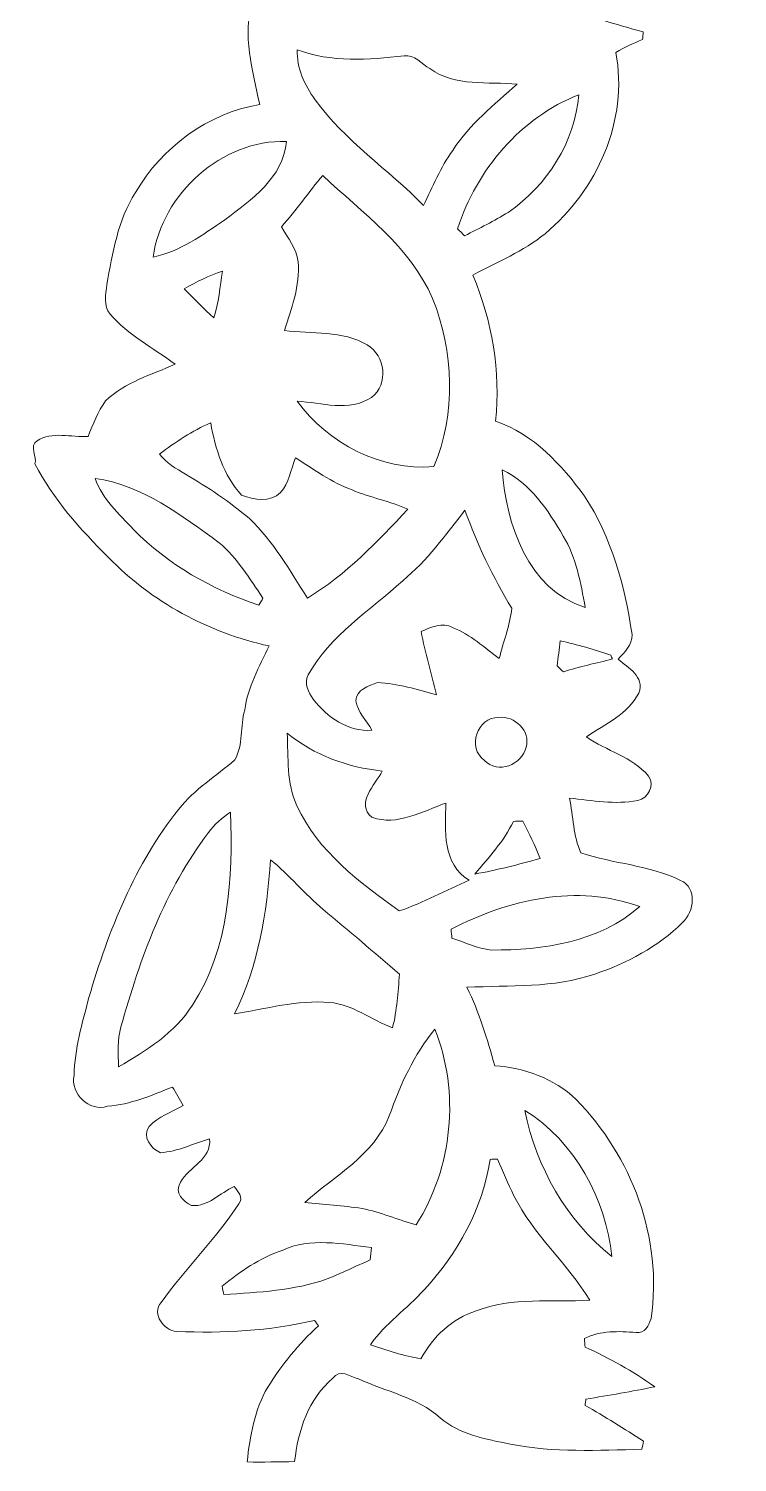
# Model space of a CAD drawing. Header units: centimetres. Extents: x -13.4 to 13.3, y -16.5 to 16.5.
# Drawn here: x -13.37 to -5.3, y -16.49 to -0.16 of the extents above; entities that cross this region are included whole.
import ezdxf

# ---------------------------------------------------------------- set-up
doc = ezdxf.new("R2010")
doc.units = ezdxf.units.CM
doc.header["$MEASUREMENT"] = 0
doc.layers.add('Layer 1', color=7, linetype='Continuous')

msp = doc.modelspace()

# ---------------------------------------------------------------- linework, layer by layer
at = {"layer": 'Layer 1', "color": 251, "lineweight": 9}
for points, knots in [([(-10.89996, 15.94671), (-10.72463, 15.99716), (-10.54118, 15.98657), (-10.36232, 15.96541), (-10.36232, 15.96541), (-10.30941, 15.34346), (-9.83175, 14.87321), (-9.35973, 14.51831), (-9.35973, 14.51831), (-9.2158, 14.56841), (-9.1015, 14.67777), (-8.97132, 14.75432), (-8.97132, 14.75432), (-8.50671, 15.07958), (-7.93804, 15.18224), (-7.40534, 15.34522), (-7.40534, 15.34522), (-6.94426, 15.47928), (-6.45813, 15.49621), (-5.98188, 15.45917), (-5.98188, 15.45917), (-5.78362, 15.41437), (-5.51692, 15.39496), (-5.40015, 15.19811), (-5.40015, 15.19811), (-5.29573, 14.96352), (-5.51198, 14.79489), (-5.65697, 14.65201), (-5.65697, 14.65201), (-6.2567, 14.05935), (-7.12841, 13.82016), (-7.95426, 13.84945), (-7.95426, 13.84945), (-8.20826, 13.84945), (-8.45909, 13.89919), (-8.71309, 13.89601), (-8.71309, 13.89601), (-8.524, 13.59862), (-8.29646, 13.31534), (-8.18921, 12.97456), (-8.18921, 12.97456), (-8.03046, 12.43551), (-7.97966, 11.85837), (-8.12324, 11.30945), (-8.12324, 11.30945), (-7.88724, 11.16833), (-7.63747, 11.02687), (-7.46743, 10.80462), (-7.46743, 10.80462), (-7.2092, 10.46136), (-6.96084, 10.0599), (-6.99753, 9.61152), (-6.99753, 9.61152), (-6.98801, 9.24992), (-7.16581, 8.93454), (-7.3362, 8.6315), (-7.3362, 8.6315), (-7.04868, 8.62975), (-6.75235, 8.69077), (-6.47013, 8.62445), (-6.47013, 8.62445), (-6.27822, 8.58458), (-6.19249, 8.31153), (-6.35583, 8.18982), (-6.35583, 8.18982), (-6.74388, 7.92206), (-7.24836, 8.01167), (-7.68827, 7.91854), (-7.68827, 7.91854), (-7.33126, 7.73297), (-7.00811, 7.49273), (-6.71813, 7.21474), (-6.71813, 7.21474), (-6.57737, 7.07081), (-6.26128, 7.15759), (-6.20307, 6.917), (-6.20307, 6.917), (-6.238, 6.51095), (-6.29621, 6.07245), (-6.54915, 5.73555), (-6.54915, 5.73555), (-6.93156, 5.2092), (-7.51082, 4.80174), (-8.16981, 4.73507), (-8.16981, 4.73507), (-8.11619, 4.46378), (-8.07033, 4.19073), (-8.03681, 3.91557), (-8.03681, 3.91557), (-7.47978, 3.67215), (-6.97001, 3.29221), (-6.65745, 2.76269), (-6.65745, 2.76269), (-6.42815, 2.36405), (-6.22318, 1.92696), (-6.19637, 1.46059), (-6.19637, 1.46059), (-6.15862, 1.28808), (-6.23941, 1.1318), (-6.32196, 0.98927), (-6.32196, 0.98927), (-6.60348, 1.13109), (-6.89311, 1.25597), (-7.17674, 1.39356), (-7.17674, 1.39356), (-7.2861, 1.19988), (-7.39793, 1.00727), (-7.49777, 0.8083), (-7.49777, 0.8083), (-7.14711, 0.78784), (-6.79609, 0.79736), (-6.44755, 0.84076), (-6.44755, 0.84076), (-6.70437, 0.55254), (-7.03598, 0.34722), (-7.31044, 0.07734), (-7.31044, 0.07734), (-6.99753, -0.01896), (-6.68285, -0.11033), (-6.36782, -0.20029), (-6.36782, -0.20029), (-6.36959, -0.22146), (-6.37311, -0.26415), (-6.37452, -0.28531), (-6.37452, -0.28531), (-6.4793, -0.32941), (-6.58302, -0.37562), (-6.68074, -0.43383), (-6.68074, -0.43383), (-6.53257, -1.20747), (-6.89558, -2.00405), (-7.48613, -2.49864), (-7.48613, -2.49864), (-7.73448, -2.69796), (-8.03011, -2.82108), (-8.30881, -2.96889), (-8.30881, -2.96889), (-8.08938, -3.49171), (-7.99307, -4.06744), (-8.04951, -4.63294), (-8.04951, -4.63294), (-7.61771, -4.78182), (-7.2981, -5.12719), (-7.03775, -5.48737), (-7.03775, -5.48737), (-6.7273, -5.95657), (-6.5749, -6.51255), (-6.49588, -7.06429), (-6.49588, -7.06429), (-6.492, -7.18106), (-6.58161, -7.26537), (-6.65428, -7.34475), (-6.65428, -7.34475), (-6.54068, -7.44494), (-6.34771, -7.53983), (-6.41897, -7.72892), (-6.41897, -7.72892), (-6.54033, -7.96881), (-6.80174, -8.08311), (-7.01517, -8.2274), (-7.01517, -8.2274), (-6.78763, -8.39038), (-6.49271, -8.45353), (-6.3082, -8.67472), (-6.3082, -8.67472), (-6.23059, -8.78126), (-6.31173, -8.92696), (-6.43132, -8.95236), (-6.43132, -8.95236), (-6.6885, -9.0028), (-6.95167, -8.95236), (-7.20849, -8.92625), (-7.20849, -8.92625), (-7.16404, -9.13192), (-7.16757, -9.3584), (-7.07726, -9.5482), (-7.07726, -9.5482), (-6.71143, -9.67626), (-6.29832, -9.68649), (-5.94378, -9.86252), (-5.94378, -9.86252), (-5.7494, -9.94472), (-5.78609, -10.22059), (-5.9205, -10.34371), (-5.9205, -10.34371), (-6.19778, -10.61888), (-6.55303, -10.8062), (-6.92133, -10.92932), (-6.92133, -10.92932), (-7.38876, -11.09372), (-7.88971, -11.05456), (-8.37654, -11.08066), (-8.37654, -11.08066), (-8.23754, -11.365), (-8.14406, -11.66804), (-8.0608, -11.97319), (-8.0608, -11.97319), (-7.71967, -11.99824), (-7.38523, -12.11748), (-7.13406, -12.35666), (-7.13406, -12.35666), (-6.49764, -13.00507), (-6.14275, -13.94204), (-6.27892, -14.8508), (-6.27892, -14.8508), (-6.29974, -14.92912), (-6.35371, -15.02648), (-6.44931, -15.01202), (-6.44931, -15.01202), (-6.64828, -14.99579), (-6.85324, -14.98944), (-7.03775, -15.0794), (-7.03775, -15.0794), (-7.03598, -15.10409), (-7.03246, -15.15348), (-7.03104, -15.17818), (-7.03104, -15.17818), (-6.7527, -15.30341), (-6.48636, -15.45405), (-6.23694, -15.63009), (-6.23694, -15.63009), (-6.49694, -15.68477), (-6.75905, -15.7271), (-7.02117, -15.77049), (-7.02117, -15.77049), (-7.02328, -15.78848), (-7.02822, -15.82447), (-7.03069, -15.84246), (-7.03069, -15.84246), (-6.80386, -15.96946), (-6.58478, -16.11022), (-6.36571, -16.24956), (-6.36571, -16.24956), (-6.36994, -16.27285), (-6.37841, -16.31871), (-6.38299, -16.34164), (-6.38299, -16.34164), (-6.88252, -16.35258), (-7.3877, -16.38256), (-7.88124, -16.28343), (-7.88124, -16.28343), (-8.15993, -16.22769), (-8.45909, -16.17513), (-8.68099, -15.98216), (-8.68099, -15.98216), (-8.94486, -15.74968), (-9.30293, -15.68371), (-9.61408, -15.53978), (-9.61408, -15.53978), (-9.70757, -15.51226), (-9.82787, -15.42195), (-9.90336, -15.53307), (-9.90336, -15.53307), (-10.18523, -15.76379), (-10.302, -16.13279), (-10.3401, -16.4824), (-10.3401, -16.4824), (-10.52072, -16.48451), (-10.70134, -16.49051), (-10.88197, -16.48593), (-10.88197, -16.48593), (-10.84739, -16.19383), (-10.79906, -15.89291), (-10.64702, -15.63608), (-10.64702, -15.63608), (-10.48756, -15.3775), (-10.29177, -15.1422), (-10.06987, -14.93547), (-10.06987, -14.93547), (-10.08046, -14.9203), (-10.10162, -14.88961), (-10.11221, -14.87408), (-10.11221, -14.87408), (-10.62514, -14.99403), (-11.1589, -15.02401), (-11.68312, -14.99932), (-11.68312, -14.99932), (-11.83447, -14.98803), (-11.97064, -14.80176), (-11.86128, -14.66841), (-11.86128, -14.66841), (-11.58364, -14.28106), (-11.23686, -13.94593), (-10.9751, -13.54588), (-10.9751, -13.54588), (-10.92289, -13.47461), (-10.98321, -13.40406), (-11.02837, -13.35008), (-11.02837, -13.35008), (-11.19241, -13.42134), (-11.31871, -13.57904), (-11.51414, -13.56669), (-11.51414, -13.56669), (-11.60798, -13.52083), (-11.71452, -13.42205), (-11.64114, -13.30034), (-11.64114, -13.30034), (-11.54201, -13.1236), (-11.28766, -13.04034), (-11.30883, -12.80681), (-11.30883, -12.80681), (-11.49509, -12.86008), (-11.67148, -12.94933), (-11.86727, -12.9652), (-11.86727, -12.9652), (-11.97805, -12.9197), (-12.08353, -12.77788), (-11.9971, -12.66393), (-11.9971, -12.66393), (-11.89409, -12.55034), (-11.74098, -12.50306), (-11.61186, -12.42686), (-11.61186, -12.42686), (-11.65102, -12.35596), (-11.69124, -12.28611), (-11.73146, -12.21626), (-11.73146, -12.21626), (-11.97029, -12.31186), (-12.21229, -12.41522), (-12.47123, -12.43533), (-12.47123, -12.43533), (-12.68007, -12.50165), (-12.90021, -12.29457), (-12.85223, -12.08326), (-12.85223, -12.08326), (-12.8487, -11.78093), (-12.7598, -11.48848), (-12.68466, -11.19849), (-12.68466, -11.19849), (-12.46065, -10.43543), (-12.16079, -9.67626), (-11.65843, -9.05008), (-11.65843, -9.05008), (-11.48239, -8.82324), (-11.23298, -8.67472), (-11.02061, -8.48845), (-11.02061, -8.48845), (-10.92289, -8.31877), (-10.96452, -8.10604), (-10.90842, -7.92224), (-10.90842, -7.92224), (-10.87491, -7.66013), (-10.74297, -7.42694), (-10.63114, -7.1927), (-10.63114, -7.1927), (-11.32188, -7.04524), (-11.96852, -6.69035), (-12.46206, -6.18517), (-12.46206, -6.18517), (-12.78062, -5.86379), (-13.09282, -5.52336), (-13.29885, -5.11766), (-13.29885, -5.11766), (-13.27133, -5.04746), (-13.37081, -4.90917), (-13.27451, -4.85802), (-13.27451, -4.85802), (-13.10658, -4.74478), (-12.88222, -4.81921), (-12.69419, -4.80581), (-12.69419, -4.80581), (-12.63386, -4.66822), (-12.58341, -4.525), (-12.49628, -4.40223), (-12.49628, -4.40223), (-12.27403, -4.19021), (-11.97664, -4.10625), (-11.70288, -3.98524), (-11.70288, -3.98524), (-11.95053, -3.79686), (-12.23769, -3.65258), (-12.44336, -3.4141), (-12.44336, -3.4141), (-12.51956, -3.31955), (-12.49134, -3.18973), (-12.48111, -3.0779), (-12.48111, -3.0779), (-12.41126, -2.71913), (-12.35799, -2.3413), (-12.15302, -2.02909), (-12.15302, -2.02909), (-11.85281, -1.51227), (-11.3307, -1.12633), (-10.73839, -1.02615), (-10.73839, -1.02615), (-10.82129, -0.63809), (-10.94053, -0.23345), (-10.81847, 0.1606), (-10.81847, 0.1606), (-10.74403, 0.50385), (-10.5246, 0.78114), (-10.34116, 1.07112), (-10.34116, 1.07112), (-10.71863, 1.01926), (-11.09646, 0.94341), (-11.47816, 0.94165), (-11.47816, 0.94165), (-11.63903, 0.9413), (-11.79848, 1.12827), (-11.68277, 1.27467), (-11.68277, 1.27467), (-11.18394, 1.96435), (-10.42441, 2.41591), (-9.6543, 2.74787), (-9.6543, 2.74787), (-9.71392, 2.85512), (-9.78624, 2.95425), (-9.87161, 3.04174), (-9.87161, 3.04174), (-10.07799, 2.86217), (-10.27836, 2.67026), (-10.51684, 2.53303), (-10.51684, 2.53303), (-10.59163, 2.77574), (-10.68759, 3.01175), (-10.81, 3.23471), (-10.81, 3.23471), (-11.00544, 3.13699), (-11.1977, 3.0308), (-11.40478, 2.95919), (-11.40478, 2.95919), (-11.44535, 3.18144), (-11.48204, 3.40439), (-11.52367, 3.62629), (-11.52367, 3.62629), (-11.7625, 3.56984), (-11.99075, 3.47424), (-12.23275, 3.42944), (-12.23275, 3.42944), (-12.0359, 4.07961), (-11.7117, 4.75553), (-11.09857, 5.10302), (-11.09857, 5.10302), (-10.89079, 5.22825), (-10.63643, 5.22014), (-10.4096, 5.29352), (-10.4096, 5.29352), (-10.42724, 5.65935), (-10.46322, 6.02976), (-10.58599, 6.37725), (-10.58599, 6.37725), (-10.75814, 6.93605), (-11.05165, 7.49379), (-10.95817, 8.09669), (-10.95817, 8.09669), (-10.92465, 8.46887), (-10.75638, 8.80295), (-10.59163, 9.13069), (-10.59163, 9.13069), (-10.95852, 9.24815), (-11.32823, 9.39139), (-11.62315, 9.64716), (-11.62315, 9.64716), (-11.99216, 9.9643), (-12.36363, 10.33048), (-12.49734, 10.81415), (-12.49734, 10.81415), (-12.56084, 10.94467), (-12.48816, 11.07167), (-12.44548, 11.19197), (-12.44548, 11.19197), (-11.9911, 11.15563), (-11.60234, 10.8974), (-11.17865, 10.75735), (-11.17865, 10.75735), (-11.29295, 11.30803), (-11.32576, 11.87318), (-11.30389, 12.43445), (-11.30389, 12.43445), (-11.28061, 12.80028), (-11.18924, 13.17176), (-10.96557, 13.46845), (-10.96557, 13.46845), (-10.84598, 13.61555), (-10.86433, 13.81487), (-10.81212, 13.98809), (-10.81212, 13.98809), (-10.75849, 14.28901), (-10.58528, 14.54336), (-10.423, 14.79454), (-10.423, 14.79454), (-10.54542, 14.97939), (-10.6897, 15.15613), (-10.76308, 15.36851), (-10.76308, 15.36851), (-10.81988, 15.55865), (-10.86433, 15.75198), (-10.89996, 15.94671), (-10.89996, 15.94671), (-10.89996, 15.94671), (-10.89996, 15.94671), (-10.89996, 15.94671)], [0, 0, 0, 0, 0.00806452, 0.00806452, 0.00806452, 0.00806452, 0.01612903, 0.01612903, 0.01612903, 0.01612903, 0.02419355, 0.02419355, 0.02419355, 0.02419355, 0.03225806, 0.03225806, 0.03225806, 0.03225806, 0.04032258, 0.04032258, 0.04032258, 0.04032258, 0.0483871, 0.0483871, 0.0483871, 0.0483871, 0.05645161, 0.05645161, 0.05645161, 0.05645161, 0.06451613, 0.06451613, 0.06451613, 0.06451613, 0.07258065, 0.07258065, 0.07258065, 0.07258065, 0.08064516, 0.08064516, 0.08064516, 0.08064516, 0.08870968, 0.08870968, 0.08870968, 0.08870968, 0.09677419, 0.09677419, 0.09677419, 0.09677419, 0.10483871, 0.10483871, 0.10483871, 0.10483871, 0.11290323, 0.11290323, 0.11290323, 0.11290323, 0.12096774, 0.12096774, 0.12096774, 0.12096774, 0.12903226, 0.12903226, 0.12903226, 0.12903226, 0.13709677, 0.13709677, 0.13709677, 0.13709677, 0.14516129, 0.14516129, 0.14516129, 0.14516129, 0.15322581, 0.15322581, 0.15322581, 0.15322581, 0.16129032, 0.16129032, 0.16129032, 0.16129032, 0.16935484, 0.16935484, 0.16935484, 0.16935484, 0.17741935, 0.17741935, 0.17741935, 0.17741935, 0.18548387, 0.18548387, 0.18548387, 0.18548387, 0.19354839, 0.19354839, 0.19354839, 0.19354839, 0.2016129, 0.2016129, 0.2016129, 0.2016129, 0.20967742, 0.20967742, 0.20967742, 0.20967742, 0.21774194, 0.21774194, 0.21774194, 0.21774194, 0.22580645, 0.22580645, 0.22580645, 0.22580645, 0.23387097, 0.23387097, 0.23387097, 0.23387097, 0.24193548, 0.24193548, 0.24193548, 0.24193548, 0.25, 0.25, 0.25, 0.25, 0.25806452, 0.25806452, 0.25806452, 0.25806452, 0.26612903, 0.26612903, 0.26612903, 0.26612903, 0.27419355, 0.27419355, 0.27419355, 0.27419355, 0.28225806, 0.28225806, 0.28225806, 0.28225806, 0.29032258, 0.29032258, 0.29032258, 0.29032258, 0.2983871, 0.2983871, 0.2983871, 0.2983871, 0.30645161, 0.30645161, 0.30645161, 0.30645161, 0.31451613, 0.31451613, 0.31451613, 0.31451613, 0.32258065, 0.32258065, 0.32258065, 0.32258065, 0.33064516, 0.33064516, 0.33064516, 0.33064516, 0.33870968, 0.33870968, 0.33870968, 0.33870968, 0.34677419, 0.34677419, 0.34677419, 0.34677419, 0.35483871, 0.35483871, 0.35483871, 0.35483871, 0.36290323, 0.36290323, 0.36290323, 0.36290323, 0.37096774, 0.37096774, 0.37096774, 0.37096774, 0.37903226, 0.37903226, 0.37903226, 0.37903226, 0.38709677, 0.38709677, 0.38709677, 0.38709677, 0.39516129, 0.39516129, 0.39516129, 0.39516129, 0.40322581, 0.40322581, 0.40322581, 0.40322581, 0.41129032, 0.41129032, 0.41129032, 0.41129032, 0.41935484, 0.41935484, 0.41935484, 0.41935484, 0.42741935, 0.42741935, 0.42741935, 0.42741935, 0.43548387, 0.43548387, 0.43548387, 0.43548387, 0.44354839, 0.44354839, 0.44354839, 0.44354839, 0.4516129, 0.4516129, 0.4516129, 0.4516129, 0.45967742, 0.45967742, 0.45967742, 0.45967742, 0.46774194, 0.46774194, 0.46774194, 0.46774194, 0.47580645, 0.47580645, 0.47580645, 0.47580645, 0.48387097, 0.48387097, 0.48387097, 0.48387097, 0.49193548, 0.49193548, 0.49193548, 0.49193548, 0.5, 0.5, 0.5, 0.5, 0.50806452, 0.50806452, 0.50806452, 0.50806452, 0.51612903, 0.51612903, 0.51612903, 0.51612903, 0.52419355, 0.52419355, 0.52419355, 0.52419355, 0.53225806, 0.53225806, 0.53225806, 0.53225806, 0.54032258, 0.54032258, 0.54032258, 0.54032258, 0.5483871, 0.5483871, 0.5483871, 0.5483871, 0.55645161, 0.55645161, 0.55645161, 0.55645161, 0.56451613, 0.56451613, 0.56451613, 0.56451613, 0.57258065, 0.57258065, 0.57258065, 0.57258065, 0.58064516, 0.58064516, 0.58064516, 0.58064516, 0.58870968, 0.58870968, 0.58870968, 0.58870968, 0.59677419, 0.59677419, 0.59677419, 0.59677419, 0.60483871, 0.60483871, 0.60483871, 0.60483871, 0.61290323, 0.61290323, 0.61290323, 0.61290323, 0.62096774, 0.62096774, 0.62096774, 0.62096774, 0.62903226, 0.62903226, 0.62903226, 0.62903226, 0.63709677, 0.63709677, 0.63709677, 0.63709677, 0.64516129, 0.64516129, 0.64516129, 0.64516129, 0.65322581, 0.65322581, 0.65322581, 0.65322581, 0.66129032, 0.66129032, 0.66129032, 0.66129032, 0.66935484, 0.66935484, 0.66935484, 0.66935484, 0.67741935, 0.67741935, 0.67741935, 0.67741935, 0.68548387, 0.68548387, 0.68548387, 0.68548387, 0.69354839, 0.69354839, 0.69354839, 0.69354839, 0.7016129, 0.7016129, 0.7016129, 0.7016129, 0.70967742, 0.70967742, 0.70967742, 0.70967742, 0.71774194, 0.71774194, 0.71774194, 0.71774194, 0.72580645, 0.72580645, 0.72580645, 0.72580645, 0.73387097, 0.73387097, 0.73387097, 0.73387097, 0.74193548, 0.74193548, 0.74193548, 0.74193548, 0.75, 0.75, 0.75, 0.75, 0.75806452, 0.75806452, 0.75806452, 0.75806452, 0.76612903, 0.76612903, 0.76612903, 0.76612903, 0.77419355, 0.77419355, 0.77419355, 0.77419355, 0.78225806, 0.78225806, 0.78225806, 0.78225806, 0.79032258, 0.79032258, 0.79032258, 0.79032258, 0.7983871, 0.7983871, 0.7983871, 0.7983871, 0.80645161, 0.80645161, 0.80645161, 0.80645161, 0.81451613, 0.81451613, 0.81451613, 0.81451613, 0.82258065, 0.82258065, 0.82258065, 0.82258065, 0.83064516, 0.83064516, 0.83064516, 0.83064516, 0.83870968, 0.83870968, 0.83870968, 0.83870968, 0.84677419, 0.84677419, 0.84677419, 0.84677419, 0.85483871, 0.85483871, 0.85483871, 0.85483871, 0.86290323, 0.86290323, 0.86290323, 0.86290323, 0.87096774, 0.87096774, 0.87096774, 0.87096774, 0.87903226, 0.87903226, 0.87903226, 0.87903226, 0.88709677, 0.88709677, 0.88709677, 0.88709677, 0.89516129, 0.89516129, 0.89516129, 0.89516129, 0.90322581, 0.90322581, 0.90322581, 0.90322581, 0.91129032, 0.91129032, 0.91129032, 0.91129032, 0.91935484, 0.91935484, 0.91935484, 0.91935484, 0.92741935, 0.92741935, 0.92741935, 0.92741935, 0.93548387, 0.93548387, 0.93548387, 0.93548387, 0.94354839, 0.94354839, 0.94354839, 0.94354839, 0.9516129, 0.9516129, 0.9516129, 0.9516129, 0.95967742, 0.95967742, 0.95967742, 0.95967742, 0.96774194, 0.96774194, 0.96774194, 0.96774194, 0.97580645, 0.97580645, 0.97580645, 0.97580645, 0.98387097, 0.98387097, 0.98387097, 0.98387097, 1, 1, 1, 1]), ([(-10.31047, -0.40279), (-10.31823, -0.61128), (-10.22651, -0.80495), (-10.10727, -0.97146), (-10.10727, -0.97146), (-9.76789, -1.44278), (-9.27118, -1.76345), (-8.87078, -2.17761), (-8.87078, -2.17761), (-8.76883, -1.96348), (-8.67675, -1.74334), (-8.53882, -1.54861), (-8.53882, -1.54861), (-8.34479, -1.25192), (-8.06751, -1.02544), (-7.80327, -0.79472), (-7.80327, -0.79472), (-8.13418, -0.76333), (-8.51483, -0.82824), (-8.79811, -0.61622), (-8.79811, -0.61622), (-8.89442, -0.56859), (-8.97556, -0.45182), (-9.09374, -0.47193), (-9.09374, -0.47193), (-9.49872, -0.51815), (-9.92241, -0.54848), (-10.31047, -0.40279), (-10.31047, -0.40279), (-10.31047, -0.40279), (-10.31047, -0.40279), (-10.31047, -0.40279)], [0, 0, 0, 0, 0.11111111, 0.11111111, 0.11111111, 0.11111111, 0.22222222, 0.22222222, 0.22222222, 0.22222222, 0.33333333, 0.33333333, 0.33333333, 0.33333333, 0.44444444, 0.44444444, 0.44444444, 0.44444444, 0.55555556, 0.55555556, 0.55555556, 0.55555556, 0.66666667, 0.66666667, 0.66666667, 0.66666667, 0.77777778, 0.77777778, 0.77777778, 0.77777778, 1, 1, 1, 1]), ([(-8.48449, -2.44149), (-8.45768, -2.4676), (-8.43051, -2.49441), (-8.40335, -2.52157), (-8.40335, -2.52157), (-8.23578, -2.43585), (-8.06609, -2.35365), (-7.90558, -2.25487), (-7.90558, -2.25487), (-7.46355, -1.9476), (-7.14711, -1.45689), (-7.1016, -0.91467), (-7.1016, -0.91467), (-7.768, -1.17678), (-8.264, -1.76874), (-8.48449, -2.44149), (-8.48449, -2.44149), (-8.48449, -2.44149), (-8.48449, -2.44149), (-8.48449, -2.44149)], [0, 0, 0, 0, 0.16666667, 0.16666667, 0.16666667, 0.16666667, 0.33333333, 0.33333333, 0.33333333, 0.33333333, 0.5, 0.5, 0.5, 0.5, 0.66666667, 0.66666667, 0.66666667, 0.66666667, 1, 1, 1, 1]), ([(-11.95371, -2.76358), (-11.6482, -2.70396), (-11.38961, -2.50993), (-11.13526, -2.34165), (-11.13526, -2.34165), (-10.83258, -2.11023), (-10.47098, -1.86293), (-10.43253, -1.44701), (-10.43253, -1.44701), (-11.17019, -1.42196), (-11.85069, -2.04603), (-11.95371, -2.76358), (-11.95371, -2.76358), (-11.95371, -2.76358), (-11.95371, -2.76358), (-11.95371, -2.76358)], [0, 0, 0, 0, 0.2, 0.2, 0.2, 0.2, 0.4, 0.4, 0.4, 0.4, 0.6, 0.6, 0.6, 0.6, 1, 1, 1, 1]), ([(-10.49003, -2.41785), (-10.41877, -2.54626), (-10.31787, -2.66727), (-10.29882, -2.8179), (-10.29882, -2.8179), (-10.28154, -3.08813), (-10.37079, -3.34813), (-10.45687, -3.60001), (-10.45687, -3.60001), (-10.1429, -3.63882), (-9.79471, -3.59754), (-9.51248, -3.76511), (-9.51248, -3.76511), (-9.3047, -3.88823), (-9.26624, -4.20785), (-9.4638, -4.36307), (-9.4638, -4.36307), (-9.71815, -4.53276), (-10.03283, -4.42198), (-10.31294, -4.4047), (-10.31294, -4.4047), (-9.95839, -4.88659), (-9.36149, -5.1988), (-8.75472, -5.15082), (-8.75472, -5.15082), (-8.4986, -4.54757), (-8.52823, -3.83814), (-8.76777, -3.23453), (-8.76777, -3.23453), (-9.02777, -2.64469), (-9.56505, -2.26157), (-10.01978, -1.83365), (-10.01978, -1.83365), (-10.18241, -2.0238), (-10.32034, -2.23335), (-10.49003, -2.41785), (-10.49003, -2.41785), (-10.49003, -2.41785), (-10.49003, -2.41785), (-10.49003, -2.41785)], [0, 0, 0, 0, 0.09090909, 0.09090909, 0.09090909, 0.09090909, 0.18181818, 0.18181818, 0.18181818, 0.18181818, 0.27272727, 0.27272727, 0.27272727, 0.27272727, 0.36363636, 0.36363636, 0.36363636, 0.36363636, 0.45454545, 0.45454545, 0.45454545, 0.45454545, 0.54545455, 0.54545455, 0.54545455, 0.54545455, 0.63636364, 0.63636364, 0.63636364, 0.63636364, 0.72727273, 0.72727273, 0.72727273, 0.72727273, 0.81818182, 0.81818182, 0.81818182, 0.81818182, 1, 1, 1, 1]), ([(-11.59916, -3.12411), (-11.48769, -3.2363), (-11.3755, -3.34813), (-11.26085, -3.45714), (-11.26085, -3.45714), (-11.20723, -3.28392), (-11.18747, -3.1033), (-11.16348, -2.9248), (-11.16348, -2.9248), (-11.31588, -2.97454), (-11.45946, -3.04615), (-11.59916, -3.12411), (-11.59916, -3.12411), (-11.59916, -3.12411), (-11.59916, -3.12411), (-11.59916, -3.12411)], [0, 0, 0, 0, 0.2, 0.2, 0.2, 0.2, 0.4, 0.4, 0.4, 0.4, 0.6, 0.6, 0.6, 0.6, 1, 1, 1, 1]), ([(-11.87997, -5.00724), (-11.80413, -5.1099), (-11.68983, -5.17199), (-11.58294, -5.23725), (-11.58294, -5.23725), (-11.32823, -5.38683), (-11.08093, -5.55123), (-10.85516, -5.74243), (-10.85516, -5.74243), (-10.58105, -6.00102), (-10.39584, -6.33369), (-10.1937, -6.64766), (-10.1937, -6.64766), (-9.75378, -6.38449), (-9.39924, -6.00349), (-9.04893, -5.63519), (-9.04893, -5.63519), (-9.25354, -5.54311), (-9.47756, -5.50501), (-9.68358, -5.41611), (-9.68358, -5.41611), (-9.91924, -5.33215), (-10.12138, -5.18151), (-10.33128, -5.04993), (-10.33128, -5.04993), (-10.38455, -5.18222), (-10.39937, -5.33779), (-10.50132, -5.44469), (-10.50132, -5.44469), (-10.61774, -5.56146), (-10.8033, -5.52971), (-10.9437, -5.47679), (-10.9437, -5.47679), (-11.15149, -5.2496), (-11.24462, -4.94833), (-11.29683, -4.65164), (-11.29683, -4.65164), (-11.50638, -4.74231), (-11.69759, -4.87107), (-11.87997, -5.00724), (-11.87997, -5.00724), (-11.87997, -5.00724), (-11.87997, -5.00724), (-11.87997, -5.00724)], [0, 0, 0, 0, 0.08333333, 0.08333333, 0.08333333, 0.08333333, 0.16666667, 0.16666667, 0.16666667, 0.16666667, 0.25, 0.25, 0.25, 0.25, 0.33333333, 0.33333333, 0.33333333, 0.33333333, 0.41666667, 0.41666667, 0.41666667, 0.41666667, 0.5, 0.5, 0.5, 0.5, 0.58333333, 0.58333333, 0.58333333, 0.58333333, 0.66666667, 0.66666667, 0.66666667, 0.66666667, 0.75, 0.75, 0.75, 0.75, 0.83333333, 0.83333333, 0.83333333, 0.83333333, 1, 1, 1, 1]), ([(-7.97367, -5.18857), (-7.93133, -5.80593), (-7.68439, -6.55064), (-7.02928, -6.75384), (-7.02928, -6.75384), (-7.08008, -6.4755), (-7.13053, -6.18728), (-7.27869, -5.9414), (-7.27869, -5.9414), (-7.45297, -5.64824), (-7.6544, -5.33815), (-7.97367, -5.18857), (-7.97367, -5.18857), (-7.97367, -5.18857), (-7.97367, -5.18857), (-7.97367, -5.18857)], [0, 0, 0, 0, 0.2, 0.2, 0.2, 0.2, 0.4, 0.4, 0.4, 0.4, 0.6, 0.6, 0.6, 0.6, 1, 1, 1, 1]), ([(-12.61234, -5.28488), (-12.53438, -5.51701), (-12.3407, -5.69057), (-12.17737, -5.86485), (-12.17737, -5.86485), (-11.78331, -6.26948), (-11.28096, -6.54994), (-10.74862, -6.72845), (-10.74862, -6.72845), (-10.73662, -6.70869), (-10.71263, -6.66883), (-10.70064, -6.64872), (-10.70064, -6.64872), (-10.85022, -6.42647), (-10.99415, -6.19222), (-11.20052, -6.01689), (-11.20052, -6.01689), (-11.62492, -5.7068), (-12.07824, -5.36143), (-12.61234, -5.28488), (-12.61234, -5.28488), (-12.61234, -5.28488), (-12.61234, -5.28488), (-12.61234, -5.28488)], [0, 0, 0, 0, 0.14285714, 0.14285714, 0.14285714, 0.14285714, 0.28571429, 0.28571429, 0.28571429, 0.28571429, 0.42857143, 0.42857143, 0.42857143, 0.42857143, 0.57142857, 0.57142857, 0.57142857, 0.57142857, 0.71428571, 0.71428571, 0.71428571, 0.71428571, 1, 1, 1, 1]), ([(-9.10891, -6.4494), (-9.48109, -6.79124), (-9.93441, -7.07099), (-10.18664, -7.52361), (-10.18664, -7.52361), (-10.23532, -7.61427), (-10.18311, -7.72434), (-10.12773, -7.79877), (-10.12773, -7.79877), (-9.97215, -8.00444), (-9.72732, -8.17448), (-9.45921, -8.15261), (-9.45921, -8.15261), (-9.52271, -8.0429), (-9.62184, -7.94623), (-9.64266, -7.81747), (-9.64266, -7.81747), (-9.63454, -7.69223), (-9.49731, -7.6439), (-9.39642, -7.61039), (-9.39642, -7.61039), (-9.165, -7.6185), (-8.94381, -7.69012), (-8.72261, -7.75044), (-8.72261, -7.75044), (-8.78047, -7.50914), (-8.85561, -7.27172), (-8.89759, -7.02725), (-8.89759, -7.02725), (-8.78294, -6.97962), (-8.66052, -6.91789), (-8.53458, -6.98491), (-8.53458, -6.98491), (-8.33667, -7.06394), (-8.17828, -7.21246), (-8.00789, -7.33699), (-8.00789, -7.33699), (-7.96414, -7.14543), (-7.88371, -6.96022), (-7.86713, -6.76372), (-7.86713, -6.76372), (-8.07915, -6.40883), (-8.26189, -6.03735), (-8.39912, -5.64648), (-8.39912, -5.64648), (-8.62137, -5.92588), (-8.82845, -6.22327), (-9.10891, -6.4494), (-9.10891, -6.4494), (-9.10891, -6.4494), (-9.10891, -6.4494), (-9.10891, -6.4494)], [0, 0, 0, 0, 0.07142857, 0.07142857, 0.07142857, 0.07142857, 0.14285714, 0.14285714, 0.14285714, 0.14285714, 0.21428571, 0.21428571, 0.21428571, 0.21428571, 0.28571429, 0.28571429, 0.28571429, 0.28571429, 0.35714286, 0.35714286, 0.35714286, 0.35714286, 0.42857143, 0.42857143, 0.42857143, 0.42857143, 0.5, 0.5, 0.5, 0.5, 0.57142857, 0.57142857, 0.57142857, 0.57142857, 0.64285714, 0.64285714, 0.64285714, 0.64285714, 0.71428571, 0.71428571, 0.71428571, 0.71428571, 0.78571429, 0.78571429, 0.78571429, 0.78571429, 0.85714286, 0.85714286, 0.85714286, 0.85714286, 1, 1, 1, 1]), ([(-7.31397, -7.13485), (-7.32632, -7.22798), (-7.33655, -7.32535), (-7.3496, -7.42024), (-7.3496, -7.42024), (-7.32526, -7.44247), (-7.30092, -7.46505), (-7.27658, -7.48833), (-7.27658, -7.48833), (-7.0949, -7.42483), (-6.9044, -7.39378), (-6.71989, -7.33981), (-6.71989, -7.33981), (-6.72377, -7.32923), (-6.73189, -7.30841), (-6.73577, -7.29783), (-6.73577, -7.29783), (-6.92521, -7.23186), (-7.11818, -7.17788), (-7.31397, -7.13485), (-7.31397, -7.13485), (-7.31397, -7.13485), (-7.31397, -7.13485), (-7.31397, -7.13485)], [0, 0, 0, 0, 0.14285714, 0.14285714, 0.14285714, 0.14285714, 0.28571429, 0.28571429, 0.28571429, 0.28571429, 0.42857143, 0.42857143, 0.42857143, 0.42857143, 0.57142857, 0.57142857, 0.57142857, 0.57142857, 0.71428571, 0.71428571, 0.71428571, 0.71428571, 1, 1, 1, 1]), ([(-8.01388, -8.00691), (-8.26047, -8.00233), (-8.38218, -8.35404), (-8.17546, -8.49586), (-8.17546, -8.49586), (-8.02799, -8.6592), (-7.74683, -8.5456), (-7.70379, -8.34417), (-7.70379, -8.34417), (-7.64664, -8.16072), (-7.83502, -7.98539), (-8.01388, -8.00691), (-8.01388, -8.00691), (-8.01388, -8.00691), (-8.01388, -8.00691), (-8.01388, -8.00691)], [0, 0, 0, 0, 0.2, 0.2, 0.2, 0.2, 0.4, 0.4, 0.4, 0.4, 0.6, 0.6, 0.6, 0.6, 1, 1, 1, 1]), ([(-10.42582, -8.18577), (-10.40854, -8.46129), (-10.43676, -8.75621), (-10.31435, -9.01303), (-10.31435, -9.01303), (-10.07411, -9.53409), (-9.59997, -9.88475), (-9.14806, -10.21036), (-9.14806, -10.21036), (-8.8729, -10.1204), (-8.6196, -9.97259), (-8.35184, -9.86217), (-8.35184, -9.86217), (-8.65876, -9.67414), (-8.62666, -9.29279), (-8.61572, -8.98199), (-8.61572, -8.98199), (-8.88136, -9.07548), (-9.17241, -9.24763), (-9.45921, -9.14462), (-9.45921, -9.14462), (-9.65007, -8.9894), (-9.42535, -8.77456), (-9.34139, -8.61757), (-9.34139, -8.61757), (-9.7372, -8.57524), (-10.11609, -8.43871), (-10.42582, -8.18577), (-10.42582, -8.18577), (-10.42582, -8.18577), (-10.42582, -8.18577), (-10.42582, -8.18577)], [0, 0, 0, 0, 0.11111111, 0.11111111, 0.11111111, 0.11111111, 0.22222222, 0.22222222, 0.22222222, 0.22222222, 0.33333333, 0.33333333, 0.33333333, 0.33333333, 0.44444444, 0.44444444, 0.44444444, 0.44444444, 0.55555556, 0.55555556, 0.55555556, 0.55555556, 0.66666667, 0.66666667, 0.66666667, 0.66666667, 0.77777778, 0.77777778, 0.77777778, 0.77777778, 1, 1, 1, 1]), ([(-11.32012, -9.31854), (-11.82, -9.96765), (-12.10081, -10.75046), (-12.31918, -11.53151), (-12.31918, -11.53151), (-12.36399, -11.67898), (-12.35164, -11.83349), (-12.34529, -11.98589), (-12.34529, -11.98589), (-12.02955, -11.80033), (-11.705, -11.60207), (-11.50497, -11.28457), (-11.50497, -11.28457), (-11.08411, -10.64075), (-11.04213, -9.83042), (-11.07176, -9.08465), (-11.07176, -9.08465), (-11.16525, -9.15026), (-11.25415, -9.22435), (-11.32012, -9.31854), (-11.32012, -9.31854), (-11.32012, -9.31854), (-11.32012, -9.31854), (-11.32012, -9.31854)], [0, 0, 0, 0, 0.14285714, 0.14285714, 0.14285714, 0.14285714, 0.28571429, 0.28571429, 0.28571429, 0.28571429, 0.42857143, 0.42857143, 0.42857143, 0.42857143, 0.57142857, 0.57142857, 0.57142857, 0.57142857, 0.71428571, 0.71428571, 0.71428571, 0.71428571, 1, 1, 1, 1]), ([(-8.28658, -9.79056), (-8.03576, -9.74646), (-7.78916, -9.68119), (-7.54363, -9.61381), (-7.54363, -9.61381), (-7.59831, -9.46741), (-7.67098, -9.32842), (-7.73977, -9.18872), (-7.73977, -9.18872), (-7.76659, -9.18907), (-7.81986, -9.19013), (-7.84667, -9.19048), (-7.84667, -9.19048), (-7.95462, -9.41696), (-8.12818, -9.59935), (-8.28658, -9.79056), (-8.28658, -9.79056), (-8.28658, -9.79056), (-8.28658, -9.79056), (-8.28658, -9.79056)], [0, 0, 0, 0, 0.16666667, 0.16666667, 0.16666667, 0.16666667, 0.33333333, 0.33333333, 0.33333333, 0.33333333, 0.5, 0.5, 0.5, 0.5, 0.66666667, 0.66666667, 0.66666667, 0.66666667, 1, 1, 1, 1]), ([(-10.61491, -9.62722), (-10.65725, -10.22941), (-10.75179, -10.83689), (-11.0259, -11.38158), (-11.0259, -11.38158), (-10.66677, -11.32761), (-10.31082, -11.22142), (-9.94393, -11.25282), (-9.94393, -11.25282), (-9.67829, -11.27716), (-9.46592, -11.44932), (-9.22462, -11.54351), (-9.22462, -11.54351), (-9.17523, -11.34313), (-9.16041, -11.13605), (-9.14595, -10.93109), (-9.14595, -10.93109), (-9.43205, -10.68132), (-9.7245, -10.43861), (-10.01449, -10.19378), (-10.01449, -10.19378), (-10.22651, -10.01739), (-10.40184, -9.8022), (-10.61491, -9.62722), (-10.61491, -9.62722), (-10.61491, -9.62722), (-10.61491, -9.62722), (-10.61491, -9.62722)], [0, 0, 0, 0, 0.125, 0.125, 0.125, 0.125, 0.25, 0.25, 0.25, 0.25, 0.375, 0.375, 0.375, 0.375, 0.5, 0.5, 0.5, 0.5, 0.625, 0.625, 0.625, 0.625, 0.75, 0.75, 0.75, 0.75, 1, 1, 1, 1]), ([(-8.55787, -10.41921), (-8.5554, -10.44461), (-8.55011, -10.49611), (-8.54764, -10.52151), (-8.54764, -10.52151), (-8.39876, -10.56808), (-8.25554, -10.63863), (-8.0989, -10.65592), (-8.0989, -10.65592), (-7.50871, -10.66051), (-6.86806, -10.56384), (-6.40839, -10.16203), (-6.40839, -10.16203), (-7.1203, -9.89851), (-7.90558, -10.08019), (-8.55787, -10.41921), (-8.55787, -10.41921), (-8.55787, -10.41921), (-8.55787, -10.41921), (-8.55787, -10.41921)], [0, 0, 0, 0, 0.16666667, 0.16666667, 0.16666667, 0.16666667, 0.33333333, 0.33333333, 0.33333333, 0.33333333, 0.5, 0.5, 0.5, 0.5, 0.66666667, 0.66666667, 0.66666667, 0.66666667, 1, 1, 1, 1]), ([(-9.26166, -12.54469), (-9.44052, -12.99589), (-9.8829, -13.22661), (-10.2258, -13.53176), (-10.2258, -13.53176), (-10.00849, -13.55611), (-9.78906, -13.56704), (-9.5721, -13.59985), (-9.5721, -13.59985), (-9.36114, -13.64183), (-9.16217, -13.72967), (-8.95404, -13.78435), (-8.95404, -13.78435), (-8.54023, -13.12854), (-8.4545, -12.27729), (-8.74237, -11.55621), (-8.74237, -11.55621), (-8.97944, -11.84725), (-9.13783, -12.19262), (-9.26166, -12.54469), (-9.26166, -12.54469), (-9.26166, -12.54469), (-9.26166, -12.54469), (-9.26166, -12.54469)], [0, 0, 0, 0, 0.14285714, 0.14285714, 0.14285714, 0.14285714, 0.28571429, 0.28571429, 0.28571429, 0.28571429, 0.42857143, 0.42857143, 0.42857143, 0.42857143, 0.57142857, 0.57142857, 0.57142857, 0.57142857, 0.71428571, 0.71428571, 0.71428571, 0.71428571, 1, 1, 1, 1]), ([(-7.71614, -12.4819), (-7.5909, -13.12819), (-7.23989, -13.73426), (-6.72624, -14.14736), (-6.72624, -14.14736), (-6.79186, -13.49119), (-7.14852, -12.83503), (-7.71614, -12.4819), (-7.71614, -12.4819), (-7.71614, -12.4819), (-7.71614, -12.4819), (-7.71614, -12.4819)], [0, 0, 0, 0, 0.25, 0.25, 0.25, 0.25, 0.5, 0.5, 0.5, 0.5, 1, 1, 1, 1]), ([(-8.11231, -13.03999), (-8.19556, -13.60232), (-8.48519, -14.11067), (-8.86372, -14.52589), (-8.86372, -14.52589), (-9.06057, -14.74144), (-9.30717, -14.91077), (-9.47721, -15.15066), (-9.47721, -15.15066), (-9.28776, -15.21275), (-9.09832, -15.28048), (-8.90041, -15.31082), (-8.90041, -15.31082), (-8.76706, -15.06035), (-8.54305, -14.85362), (-8.27141, -14.76508), (-8.27141, -14.76508), (-7.85831, -14.60139), (-7.40781, -14.67335), (-6.97601, -14.64478), (-6.97601, -14.64478), (-7.23142, -14.22391), (-7.62054, -13.89795), (-7.84067, -13.45415), (-7.84067, -13.45415), (-7.90876, -13.31763), (-7.96661, -13.17652), (-8.02799, -13.03752), (-8.02799, -13.03752), (-8.04916, -13.03823), (-8.09149, -13.03964), (-8.11231, -13.03999), (-8.11231, -13.03999), (-8.11231, -13.03999), (-8.11231, -13.03999), (-8.11231, -13.03999)], [0, 0, 0, 0, 0.1, 0.1, 0.1, 0.1, 0.2, 0.2, 0.2, 0.2, 0.3, 0.3, 0.3, 0.3, 0.4, 0.4, 0.4, 0.4, 0.5, 0.5, 0.5, 0.5, 0.6, 0.6, 0.6, 0.6, 0.7, 0.7, 0.7, 0.7, 0.8, 0.8, 0.8, 0.8, 1, 1, 1, 1]), ([(-10.48227, -14.07681), (-10.73697, -14.16324), (-10.95958, -14.31669), (-11.16701, -14.48426), (-11.16701, -14.48426), (-11.16172, -14.50825), (-11.15184, -14.55588), (-11.14655, -14.57987), (-11.14655, -14.57987), (-10.75144, -14.55447), (-10.34786, -14.53542), (-9.97109, -14.40171), (-9.97109, -14.40171), (-9.80352, -14.33927), (-9.64513, -14.25566), (-9.48038, -14.18617), (-9.48038, -14.18617), (-9.47474, -14.13854), (-9.46944, -14.09092), (-9.4638, -14.04364), (-9.4638, -14.04364), (-9.80035, -14.00519), (-10.16124, -13.92582), (-10.48227, -14.07681)], [0, 0, 0, 0, 0.14285714, 0.14285714, 0.14285714, 0.14285714, 0.28571429, 0.28571429, 0.28571429, 0.28571429, 0.42857143, 0.42857143, 0.42857143, 0.42857143, 0.57142857, 0.57142857, 0.57142857, 0.57142857, 0.71428571, 0.71428571, 0.71428571, 0.71428571, 1, 1, 1, 1])]:
    msp.add_open_spline(points, degree=3, knots=knots, dxfattribs=at)

doc.saveas('drawing.dxf')
